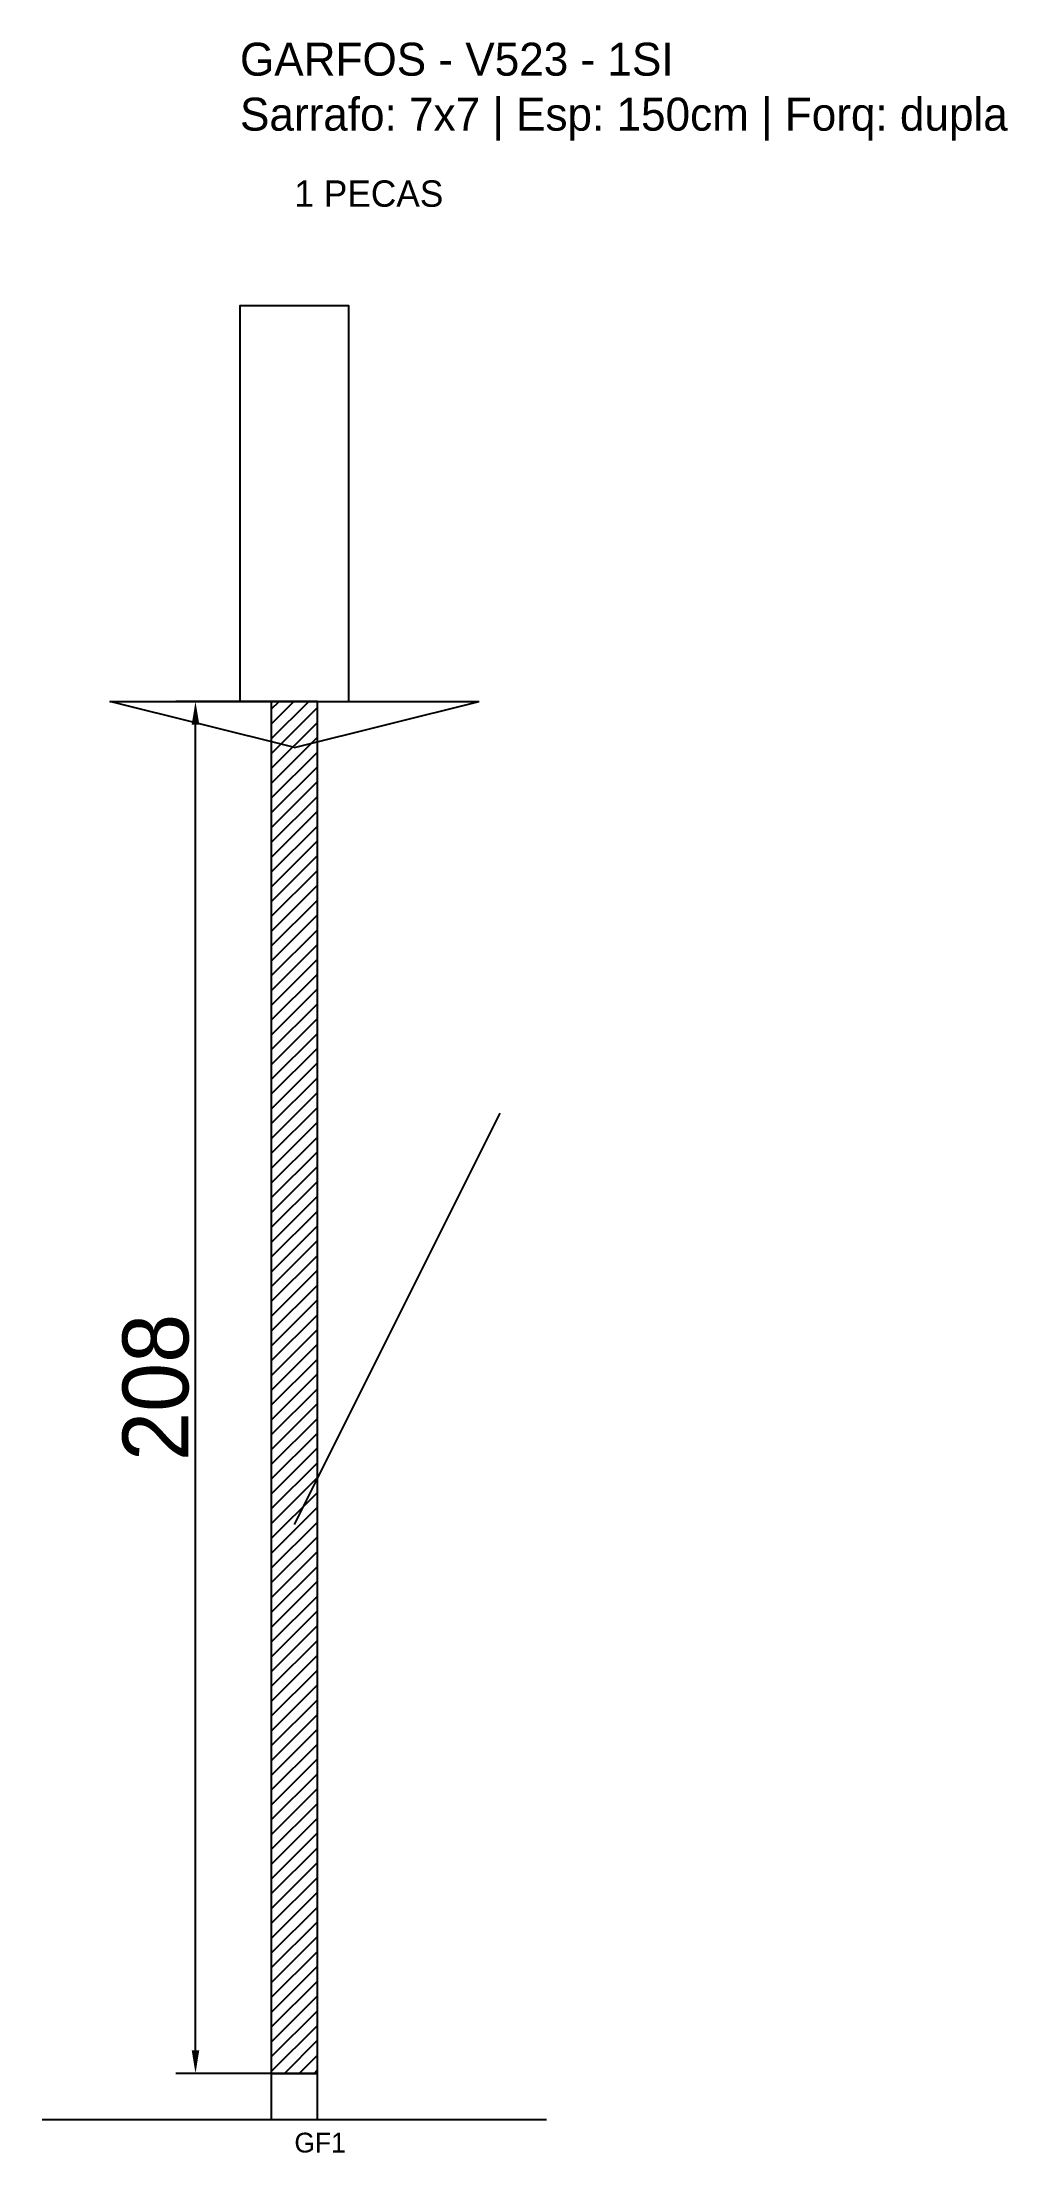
# Model space of a CAD drawing. Header units: metres. Extents: x -30 to 116, y -12 to 308.
import ezdxf

# ---------------------------------------------------------------- set-up
doc = ezdxf.new("R2010")
doc.units = ezdxf.units.M
for name, color, linetype in [('BARRA_ANCORAGEM', 1, 'Continuous'), ('COTA', 241, 'Continuous'), ('GARFOS OK', 3, 'Continuous'), ('NOME DA VIGA', 6, 'Continuous'), ('SARR_7x7', 40, 'Continuous'), ('VIGAS', 3, 'Continuous')]:
    doc.layers.add(name, color=color, linetype=linetype)
doc.dimstyles.new('EZ DXF', dxfattribs={"dimtxt": 10, "dimasz": 3.5, "dimexe": 3, "dimexo": 1.5, "dimgap": 1, "dimtad": 1, "dimdec": 1, "dimdsep": 46, "dimcen": 2.5, "dimazin": 3, "dimtfac": 1, "dimtmove": 0, "dimatfit": 3})

msp = doc.modelspace()

# ---------------------------------------------------------------- hatches: boundary and pattern name
at = {"layer": 'COTA'}
h = msp.add_hatch(dxfattribs=at)
h.set_pattern_fill('ANSI31', scale=0.5)
h.paths.add_polyline_path([(4.75, 0), (11.75, 0), (11.75, 208), (4.75, 208)])

# ---------------------------------------------------------------- linework, layer by layer
at = {"layer": 'BARRA_ANCORAGEM'}
msp.add_line((8.25, 83.2), (39.45, 145.6), dxfattribs=at)
at = {"layer": 'GARFOS OK'}
for p, q in [((8.25, 201), (-19.75, 208)), ((-19.75, 208), (36.25, 208)), ((8.25, 201), (36.25, 208))]:
    msp.add_line(p, q, dxfattribs=at)
at = {"layer": 'GARFOS OK', "linetype": 'CONTINUOUS'}
msp.add_line((-30, -7), (46.5, -7), dxfattribs=at)
at = {"layer": 'GARFOS OK'}
msp.add_lwpolyline([(4.75, 0), (11.75, 0), (11.75, 208), (4.75, 208), (4.75, 0)], dxfattribs=at)
at = {"layer": 'SARR_7x7'}
msp.add_lwpolyline([(4.75, -7), (11.75, -7), (11.75, 0), (4.75, 0), (4.75, -7)], dxfattribs=at)
at = {"layer": 'VIGAS'}
msp.add_lwpolyline([(0, 208), (16.5, 208), (16.5, 268), (0, 268), (0, 208)], dxfattribs=at)

# ---------------------------------------------------------------- texts
at = {"layer": 'NOME DA VIGA'}
for s, height, p in [('1 PECAS', 4, (8.25, 283)), ('GF1', 3, (8.25, -12))]:
    msp.add_text(s, height=height, dxfattribs=at).set_placement(p)
at = {"layer": 'NOME DA VIGA', "insert": (0, 293), "char_height": 5, "attachment_point": 7}
msp.add_mtext('GARFOS - V523 - 1SI\\PSarrafo: 7x7 | Esp: 150cm | Forq: dupla', dxfattribs=at)

# ---------------------------------------------------------------- dimensions: what is measured, and where the dimension line sits
at = {"layer": 'COTA'}
msp.add_linear_dim(base=(-6.75, 0), p1=(8.25, 0), p2=(8.25, 208), angle=90, dimstyle='EZ DXF', dxfattribs=at).render()

doc.saveas('drawing.dxf')
